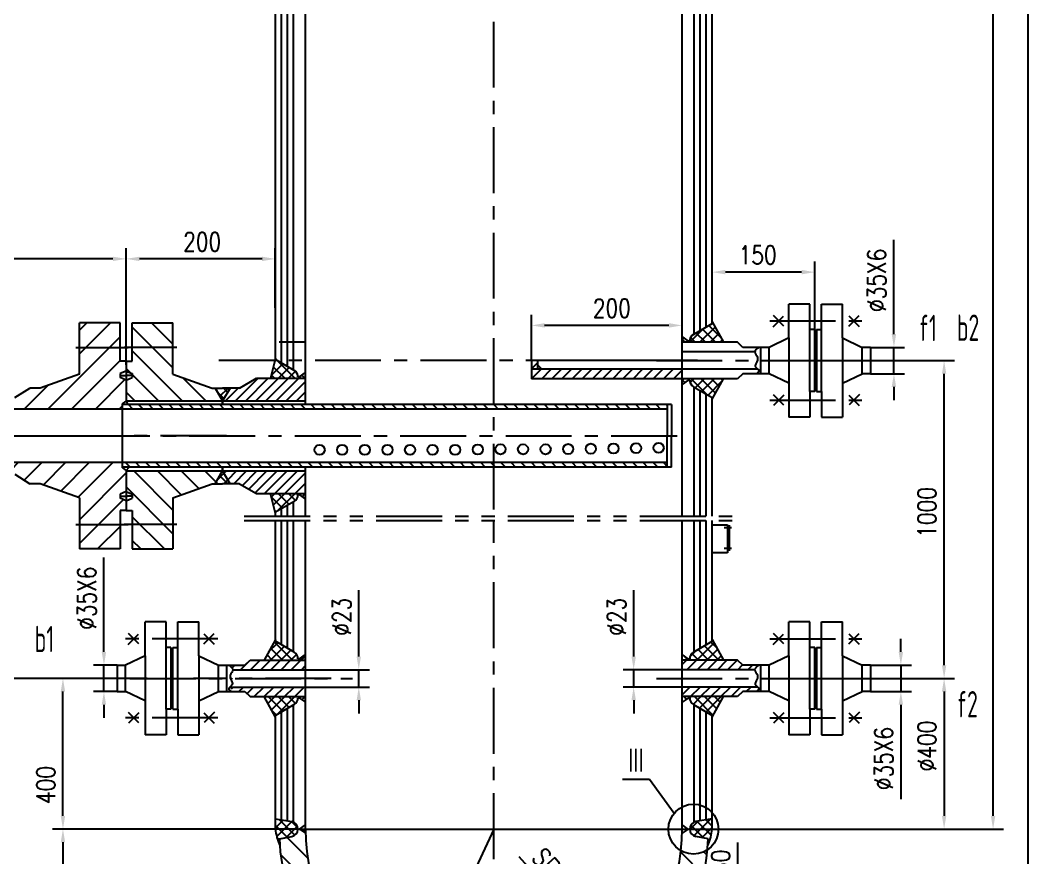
# Model space of a CAD drawing. Header units: millimetres. Extents: x -175 to 3983, y -70 to 5817.
# Drawn here: x 529 to 1881, y 2296 to 3407 of the extents above; entities that cross this region are included whole.
import ezdxf

# ---------------------------------------------------------------- set-up
doc = ezdxf.new("R2010")
doc.units = ezdxf.units.MM
doc.header["$LTSCALE"] = 70
for name, pattern in [('CENTER', [2, 1.25, -0.25, 0.25, -0.25]), ('DASHED', [0.75, 0.5, -0.25]), ('PHANTOM', [2.5, 1.25, -0.25, 0.25, -0.25, 0.25, -0.25])]:
    doc.linetypes.add(name, pattern=pattern)
for name, color, linetype in [('08', 1, 'Continuous'), ('1', 7, 'Continuous'), ('1轮廓实线层', 7, 'Continuous'), ('2细线层', 4, 'Continuous'), ('3中心线层', 1, 'CENTER'), ('4虚线层', 6, 'DASHED'), ('5剖面线层', 2, 'Continuous'), ('6文字层', 3, 'Continuous'), ('7标注层', 4, 'Continuous'), ('9双点划线层', 6, 'PHANTOM')]:
    doc.layers.add(name, color=color, linetype=linetype)
doc.styles.add('PC_TEXTSTYLE', font='isocp.shx', dxfattribs={"width": 0.8, "bigfont": 'hzfs.shx'})
doc.styles.add('TH_GBDIM', font='romans.shx', dxfattribs={"width": 0.8, "bigfont": 'gbcbig.shx'})
doc.dimstyles.new('TH_GBDIM', dxfattribs={"dimscale": 7, "dimtxt": 3.5, "dimasz": 2.5, "dimexe": 2, "dimexo": 0, "dimgap": 1.5, "dimtad": 1, "dimdec": 1, "dimzin": 0, "dimdsep": 46, "dimtxsty": 'TH_GBDIM', "dimcen": 2.5, "dimclrd": 130, "dimclre": 130, "dimclrt": 3, "dimadec": 0, "dimazin": 0, "dimtfac": 0.714286, "dimtdec": 1, "dimtmove": 0, "dimatfit": 3, "dimfxl": 0, "dimtzin": 0, "dimlwd": -1, "dimlwe": -1, "dimarcsym": 0})

# ---------------------------------------------------------------- blocks, each defined once
blk = doc.blocks.new('*D10')
at = {"layer": '7标注层', "color": 130}
for p, q in [((1556.2, 2955.9), (1769.1, 2955.9)), ((1755.1, 2551.6), (1755.1, 2938.4)), ((1556.2, 2534.1), (1769.1, 2534.1))]:
    blk.add_line(p, q, dxfattribs=at)
for points in [[(1752.2, 2938.4), (1758, 2938.4), (1755.1, 2955.9)], [(1752.2, 2551.6), (1758, 2551.6), (1755.1, 2534.1)]]:
    blk.add_solid(points, dxfattribs=at)
at = {"layer": 'Defpoints', "color": 0}
for p in [(1556.2, 2955.9), (1755.1, 2955.9), (1556.2, 2534.1)]:
    blk.add_point(p, dxfattribs=at)
at = {"layer": '7标注层', "color": 3, "insert": (1732.3, 2754.3), "char_height": 24.5, "attachment_point": 5, "rotation": 90, "style": 'TH_GBDIM'}
blk.add_mtext('1000{}{}', dxfattribs=at)
blk = doc.blocks.new('*D13')
at = {"layer": '7标注层', "color": 130}
for p, q in [((897.3, 2334.1), (571.4, 2334.1)), ((585.4, 2316.6), (585.4, 1551.6)), ((762.6, 1534.1), (571.4, 1534.1))]:
    blk.add_line(p, q, dxfattribs=at)
for points in [[(582.4, 2316.6), (588.3, 2316.6), (585.4, 2334.1)], [(582.4, 1551.6), (588.3, 1551.6), (585.4, 1534.1)]]:
    blk.add_solid(points, dxfattribs=at)
at = {"layer": 'Defpoints', "color": 0}
for p in [(897.3, 2334.1), (585.4, 1534.1), (762.6, 1534.1)]:
    blk.add_point(p, dxfattribs=at)
at = {"layer": '7标注层', "color": 3, "insert": (562.6, 1734.9), "char_height": 24.5, "attachment_point": 5, "rotation": 90, "style": 'TH_GBDIM'}
blk.add_mtext('800{}{}', dxfattribs=at)
blk = doc.blocks.new('*D17')
at = {"layer": '7标注层', "color": 130}
blk.add_arc((1157.3, 2334.1), 123.8, 253.1037, 261.8963, dxfattribs=at)
for points in [[(1120.3, 2212.9), (1122.4, 2218.3), (1105, 2221.9)], [(1140.1, 2214.4), (1139.7, 2208.6), (1157.3, 2210.3)]]:
    blk.add_solid(points, dxfattribs=at)
at = {"layer": 'Defpoints', "color": 0}
for p in [(1157.3, 2743.5), (1157.3, 2334.1), (1121.8, 2215.5), (992.4, 1980.3), (1157.3, 1500.4)]:
    blk.add_point(p, dxfattribs=at)
at = {"layer": '7标注层', "color": 3, "insert": (1138.8, 2235.4), "char_height": 24.5, "attachment_point": 5, "rotation": 349.3809, "style": 'TH_GBDIM'}
blk.add_mtext('25°{}{}', dxfattribs=at)
blk = doc.blocks.new('*D18')
at = {"layer": '7标注层', "color": 130}
blk.add_line((1190.6, 2297.5), (1313.6, 2162), dxfattribs=at)
blk.add_solid([(1315.8, 2163.9), (1311.5, 2160), (1325.4, 2149)], dxfattribs=at)
at = {"layer": 'Defpoints', "color": 0}
for p in [(1157.3, 2334.1), (1325.4, 2149)]:
    blk.add_point(p, dxfattribs=at)
at = {"layer": '7标注层', "color": 3, "insert": (1259.8, 2267.3), "char_height": 24.5, "attachment_point": 5, "rotation": 312.2423, "style": 'TH_GBDIM'}
blk.add_mtext('SR250{}{\\H0.7143x;\\S+1^  0;}', dxfattribs=at)
blk = doc.blocks.new('*D21')
at = {"layer": '7标注层', "color": 130}
for p, q in [((1532.3, 5107.7), (1834.1, 5107.7)), ((1820.1, 2351.6), (1820.1, 5090.2)), ((1374.6, 2334.1), (1834.1, 2334.1))]:
    blk.add_line(p, q, dxfattribs=at)
for points in [[(1817.2, 5090.2), (1823.1, 5090.2), (1820.1, 5107.7)], [(1817.2, 2351.6), (1823.1, 2351.6), (1820.1, 2334.1)]]:
    blk.add_solid(points, dxfattribs=at)
at = {"layer": 'Defpoints', "color": 0}
for p in [(1532.3, 5107.7), (1820.1, 5107.7), (1374.6, 2334.1)]:
    blk.add_point(p, dxfattribs=at)
at = {"layer": '7标注层', "color": 3, "insert": (1797.4, 3612.4), "char_height": 24.5, "attachment_point": 5, "rotation": 90, "style": 'TH_GBDIM'}
blk.add_mtext('8500{}{}', dxfattribs=at)
blk = doc.blocks.new('*D22')
at = {"layer": '7标注层', "color": 130}
for p, q in [((1532.3, 5229.2), (1880.6, 5229.2)), ((1866.6, 1535.6), (1866.6, 5211.7)), ((1512.3, 1518.1), (1880.6, 1518.1))]:
    blk.add_line(p, q, dxfattribs=at)
for points in [[(1863.7, 5211.7), (1869.5, 5211.7), (1866.6, 5229.2)], [(1863.7, 1535.6), (1869.5, 1535.6), (1866.6, 1518.1)]]:
    blk.add_solid(points, dxfattribs=at)
at = {"layer": 'Defpoints', "color": 0}
for p in [(1532.3, 5229.2), (1866.6, 5229.2), (1512.3, 1518.1)]:
    blk.add_point(p, dxfattribs=at)
at = {"layer": '7标注层', "color": 3, "insert": (1843.8, 3487.3), "char_height": 24.5, "attachment_point": 5, "rotation": 90, "style": 'TH_GBDIM'}
blk.add_mtext('~9438', dxfattribs=at)
blk = doc.blocks.new('*D25')
at = {"layer": '7标注层', "color": 130}
for p, q in [((697.2, 2534.1), (571.4, 2534.1)), ((585.4, 2351.6), (585.4, 2516.6)), ((849.5, 2334.1), (571.4, 2334.1))]:
    blk.add_line(p, q, dxfattribs=at)
for points in [[(582.4, 2516.6), (588.3, 2516.6), (585.4, 2534.1)], [(582.4, 2351.6), (588.3, 2351.6), (585.4, 2334.1)]]:
    blk.add_solid(points, dxfattribs=at)
at = {"layer": 'Defpoints', "color": 0}
for p in [(585.4, 2534.1), (697.2, 2534.1), (849.5, 2334.1)]:
    blk.add_point(p, dxfattribs=at)
at = {"layer": '7标注层', "color": 3, "insert": (562.6, 2392.6), "char_height": 24.5, "attachment_point": 5, "rotation": 90, "style": 'TH_GBDIM'}
blk.add_mtext('400{}{}', dxfattribs=at)
blk = doc.blocks.new('*D27')
at = {"layer": '7标注层', "color": 130}
for p, q in [((1343, 2563.1), (1343, 2651.1)), ((1407.3, 2545.6), (1329, 2545.6)), ((1343, 2522.6), (1343, 2545.6)), ((1407.3, 2522.6), (1329, 2522.6)), ((1343, 2505.1), (1343, 2487.6))]:
    blk.add_line(p, q, dxfattribs=at)
for points in [[(1340.1, 2563.1), (1346, 2563.1), (1343, 2545.6)], [(1340.1, 2505.1), (1346, 2505.1), (1343, 2522.6)]]:
    blk.add_solid(points, dxfattribs=at)
at = {"layer": 'Defpoints', "color": 0}
for p in [(1407.3, 2545.6), (1343, 2522.6), (1407.3, 2522.6)]:
    blk.add_point(p, dxfattribs=at)
at = {"layer": '7标注层', "color": 3, "insert": (1320.3, 2615.8), "char_height": 24.5, "attachment_point": 5, "rotation": 90, "style": 'TH_GBDIM'}
blk.add_mtext('%%c23{}{}', dxfattribs=at)
blk = doc.blocks.new('*D46')
at = {"layer": '7标注层', "color": 130}
for p, q in [((1481.3, 2246), (1481.3, 2316.3)), ((1422.8, 2228.5), (1495.3, 2228.5)), ((1481.3, 2203.8), (1481.3, 2228.5)), ((1422.8, 2203.8), (1495.3, 2203.8)), ((1481.3, 2186.3), (1481.3, 2168.8))]:
    blk.add_line(p, q, dxfattribs=at)
for points in [[(1478.3, 2246), (1484.2, 2246), (1481.3, 2228.5)], [(1478.3, 2186.3), (1484.2, 2186.3), (1481.3, 2203.8)]]:
    blk.add_solid(points, dxfattribs=at)
at = {"layer": 'Defpoints', "color": 0}
for p in [(1422.8, 2228.5), (1481.3, 2228.5), (1422.8, 2203.8)]:
    blk.add_point(p, dxfattribs=at)
at = {"layer": '7标注层', "color": 3, "insert": (1458.5, 2289.9), "char_height": 24.5, "attachment_point": 5, "rotation": 90, "style": 'TH_GBDIM'}
blk.add_mtext('30{}{}', dxfattribs=at)
blk = doc.blocks.new('*D48')
at = {"layer": '7标注层', "color": 130}
for p, q in [((978.1, 2563.1), (978.1, 2651.1)), ((907.3, 2545.6), (992.1, 2545.6)), ((978.1, 2522.6), (978.1, 2545.6)), ((907.3, 2522.6), (992.1, 2522.6)), ((978.1, 2505.1), (978.1, 2487.6))]:
    blk.add_line(p, q, dxfattribs=at)
for points in [[(975.2, 2563.1), (981, 2563.1), (978.1, 2545.6)], [(975.2, 2505.1), (981, 2505.1), (978.1, 2522.6)]]:
    blk.add_solid(points, dxfattribs=at)
at = {"layer": 'Defpoints', "color": 0}
for p in [(907.3, 2545.6), (907.3, 2522.6), (978.1, 2522.6)]:
    blk.add_point(p, dxfattribs=at)
at = {"layer": '7标注层', "color": 3, "insert": (955.4, 2615.8), "char_height": 24.5, "attachment_point": 5, "rotation": 90, "style": 'TH_GBDIM'}
blk.add_mtext('%%c23{}{}', dxfattribs=at)
blk = doc.blocks.new('*D50')
at = {"layer": '7标注层', "color": 130}
for p, q in [((1207.3, 2955.9), (1207.3, 3016.5)), ((1407.3, 2988.7), (1407.3, 3016.5)), ((1389.8, 3002.5), (1224.8, 3002.5))]:
    blk.add_line(p, q, dxfattribs=at)
for points in [[(1224.8, 3005.5), (1224.8, 2999.6), (1207.3, 3002.5)], [(1389.8, 3005.5), (1389.8, 2999.6), (1407.3, 3002.5)]]:
    blk.add_solid(points, dxfattribs=at)
at = {"layer": 'Defpoints', "color": 0}
for p in [(1207.3, 3002.5), (1407.3, 2988.7), (1207.3, 2955.9)]:
    blk.add_point(p, dxfattribs=at)
at = {"layer": '7标注层', "color": 3, "insert": (1314, 3025.3), "char_height": 24.5, "attachment_point": 5, "style": 'TH_GBDIM'}
blk.add_mtext('200{}{}', dxfattribs=at)
blk = doc.blocks.new('*D52')
at = {"layer": '7标注层', "color": 130}
for p, q in [((1447.3, 3036.1), (1447.3, 3087.2)), ((1583.4, 2996.9), (1583.4, 3087.2)), ((1565.9, 3073.2), (1464.8, 3073.2))]:
    blk.add_line(p, q, dxfattribs=at)
for points in [[(1464.8, 3076.2), (1464.8, 3070.3), (1447.3, 3073.2)], [(1565.9, 3076.2), (1565.9, 3070.3), (1583.4, 3073.2)]]:
    blk.add_solid(points, dxfattribs=at)
at = {"layer": 'Defpoints', "color": 0}
for p in [(1447.3, 3073.2), (1447.3, 3036.1), (1583.4, 2996.9)]:
    blk.add_point(p, dxfattribs=at)
at = {"layer": '7标注层', "color": 3, "insert": (1507.6, 3096), "char_height": 24.5, "attachment_point": 5, "style": 'TH_GBDIM'}
blk.add_mtext('150', dxfattribs=at)
blk = doc.blocks.new('*D64')
at = {"layer": '7标注层', "color": 130}
for p, q in [((774.6, 3738.9), (107.4, 3738.9)), ((121.4, 2873.4), (121.4, 3721.4)), ((177.9, 2855.9), (107.4, 2855.9))]:
    blk.add_line(p, q, dxfattribs=at)
for points in [[(118.5, 3721.4), (124.3, 3721.4), (121.4, 3738.9)], [(118.5, 2873.4), (124.3, 2873.4), (121.4, 2855.9)]]:
    blk.add_solid(points, dxfattribs=at)
at = {"layer": 'Defpoints', "color": 0}
for p in [(121.4, 3738.9), (774.6, 3738.9), (177.9, 2855.9)]:
    blk.add_point(p, dxfattribs=at)
at = {"layer": '7标注层', "color": 3, "insert": (98.6, 3297.4), "char_height": 24.5, "attachment_point": 5, "rotation": 90, "style": 'TH_GBDIM'}
blk.add_mtext('855{}{}', dxfattribs=at)
blk = doc.blocks.new('*D65')
at = {"layer": '7标注层', "color": 130}
for p, q in [((509.6, 2855.9), (474.1, 2855.9)), ((488.1, 2551.6), (488.1, 2838.4)), ((635.8, 2534.1), (474.1, 2534.1))]:
    blk.add_line(p, q, dxfattribs=at)
for points in [[(485.2, 2838.4), (491, 2838.4), (488.1, 2855.9)], [(485.2, 2551.6), (491, 2551.6), (488.1, 2534.1)]]:
    blk.add_solid(points, dxfattribs=at)
at = {"layer": 'Defpoints', "color": 0}
for p in [(488.1, 2855.9), (509.6, 2855.9), (635.8, 2534.1)]:
    blk.add_point(p, dxfattribs=at)
at = {"layer": '7标注层', "color": 3, "insert": (465.3, 2677.7), "char_height": 24.5, "attachment_point": 5, "rotation": 90, "style": 'TH_GBDIM'}
blk.add_mtext('900{}{}', dxfattribs=at)
blk = doc.blocks.new('*D67')
at = {"layer": '7标注层', "color": 130}
for p, q in [((639.8, 2569.1), (639.8, 2694.4)), ((657.3, 2551.6), (625.8, 2551.6)), ((639.8, 2516.6), (639.8, 2551.6)), ((657.3, 2516.6), (625.8, 2516.6)), ((639.8, 2499.1), (639.8, 2481.6))]:
    blk.add_line(p, q, dxfattribs=at)
for points in [[(636.8, 2569.1), (642.7, 2569.1), (639.8, 2551.6)], [(636.8, 2499.1), (642.7, 2499.1), (639.8, 2516.6)]]:
    blk.add_solid(points, dxfattribs=at)
at = {"layer": 'Defpoints', "color": 0}
for p in [(639.8, 2551.6), (657.3, 2551.6), (657.3, 2516.6)]:
    blk.add_point(p, dxfattribs=at)
at = {"layer": '7标注层', "color": 3, "insert": (617, 2640.5), "char_height": 24.5, "attachment_point": 5, "rotation": 90, "style": 'TH_GBDIM'}
blk.add_mtext('%%c35X6{}{}', dxfattribs=at)
blk = doc.blocks.new('*D68')
at = {"layer": '7标注层', "color": 130}
for p, q in [((1697.7, 2569.1), (1697.7, 2586.6)), ((1657.4, 2551.6), (1711.7, 2551.6)), ((1697.7, 2551.6), (1697.7, 2516.6)), ((1657.4, 2516.6), (1711.7, 2516.6)), ((1697.7, 2499.1), (1697.7, 2373.8))]:
    blk.add_line(p, q, dxfattribs=at)
for points in [[(1694.8, 2569.1), (1700.6, 2569.1), (1697.7, 2551.6)], [(1694.8, 2499.1), (1700.6, 2499.1), (1697.7, 2516.6)]]:
    blk.add_solid(points, dxfattribs=at)
at = {"layer": 'Defpoints', "color": 0}
for p in [(1657.4, 2551.6), (1657.4, 2516.6), (1697.7, 2516.6)]:
    blk.add_point(p, dxfattribs=at)
at = {"layer": '7标注层', "color": 3, "insert": (1675, 2427.7), "char_height": 24.5, "attachment_point": 5, "rotation": 90, "style": 'TH_GBDIM'}
blk.add_mtext('%%c35X6{}{}', dxfattribs=at)
blk = doc.blocks.new('*D69')
at = {"layer": '7标注层', "color": 130}
for p, q in [((1688.5, 2990.9), (1688.5, 3116.2)), ((1657.4, 2973.4), (1702.5, 2973.4)), ((1688.5, 2938.4), (1688.5, 2973.4)), ((1657.4, 2938.4), (1702.5, 2938.4)), ((1688.5, 2920.9), (1688.5, 2903.4))]:
    blk.add_line(p, q, dxfattribs=at)
for points in [[(1685.5, 2990.9), (1691.4, 2990.9), (1688.5, 2973.4)], [(1685.5, 2920.9), (1691.4, 2920.9), (1688.5, 2938.4)]]:
    blk.add_solid(points, dxfattribs=at)
at = {"layer": 'Defpoints', "color": 0}
for p in [(1657.4, 2973.4), (1688.5, 2973.4), (1657.4, 2938.4)]:
    blk.add_point(p, dxfattribs=at)
at = {"layer": '7标注层', "color": 3, "insert": (1665.7, 3062.3), "char_height": 24.5, "attachment_point": 5, "rotation": 90, "style": 'TH_GBDIM'}
blk.add_mtext('%%c35X6{}{}', dxfattribs=at)
blk = doc.blocks.new('*D70')
at = {"layer": '7标注层', "color": 130}
for p, q in [((1700.1, 2534.1), (1769.1, 2534.1)), ((1755.1, 2516.6), (1755.1, 2351.6)), ((1700.1, 2334.1), (1769.1, 2334.1))]:
    blk.add_line(p, q, dxfattribs=at)
for points in [[(1752.2, 2516.6), (1758, 2516.6), (1755.1, 2534.1)], [(1752.2, 2351.6), (1758, 2351.6), (1755.1, 2334.1)]]:
    blk.add_solid(points, dxfattribs=at)
at = {"layer": 'Defpoints', "color": 0}
for p in [(1700.1, 2534.1), (1700.1, 2334.1), (1755.1, 2334.1)]:
    blk.add_point(p, dxfattribs=at)
at = {"layer": '7标注层', "color": 3, "insert": (1732.3, 2444.3), "char_height": 24.5, "attachment_point": 5, "rotation": 90, "style": 'TH_GBDIM'}
blk.add_mtext('%%c400{}{}', dxfattribs=at)
blk = doc.blocks.new('*D87')
at = {"layer": '7标注层', "color": 130}
for p, q in [((669.3, 2950.2), (669.3, 3104.8)), ((867.3, 3026), (867.3, 3104.8)), ((849.8, 3090.8), (686.8, 3090.8))]:
    blk.add_line(p, q, dxfattribs=at)
for points in [[(686.8, 3093.7), (686.8, 3087.9), (669.3, 3090.8)], [(849.8, 3093.7), (849.8, 3087.9), (867.3, 3090.8)]]:
    blk.add_solid(points, dxfattribs=at)
at = {"layer": 'Defpoints', "color": 0}
for p in [(669.3, 3090.8), (867.3, 3026), (669.3, 2950.2)]:
    blk.add_point(p, dxfattribs=at)
at = {"layer": '7标注层', "color": 3, "insert": (770.2, 3113.5), "char_height": 24.5, "attachment_point": 5, "style": 'TH_GBDIM'}
blk.add_mtext('200{}{}', dxfattribs=at)
blk = doc.blocks.new('*D88')
at = {"layer": '7标注层', "color": 130}
for p, q in [((317.3, 2938.9), (317.3, 3104.8)), ((669.3, 3070.4), (669.3, 3104.8)), ((651.8, 3090.8), (334.8, 3090.8))]:
    blk.add_line(p, q, dxfattribs=at)
for points in [[(334.8, 3093.7), (334.8, 3087.9), (317.3, 3090.8)], [(651.8, 3093.7), (651.8, 3087.9), (669.3, 3090.8)]]:
    blk.add_solid(points, dxfattribs=at)
at = {"layer": 'Defpoints', "color": 0}
for p in [(317.3, 3090.8), (669.3, 3070.4), (317.3, 2938.9)]:
    blk.add_point(p, dxfattribs=at)
at = {"layer": '7标注层', "color": 3, "insert": (491.9, 3113.5), "char_height": 24.5, "attachment_point": 5, "style": 'TH_GBDIM'}
blk.add_mtext('350{}{}', dxfattribs=at)

msp = doc.modelspace()

# ---------------------------------------------------------------- hatches: boundary and pattern name
at = {"layer": '5剖面线层'}
h = msp.add_hatch(dxfattribs=at)
h.set_pattern_fill('ANSI31', color=256, scale=7, style=0)
h.paths.add_polyline_path([(661.34, 2973.38), (661.34, 3005.88), (607.34, 3005.88), (607.34, 2973.38)])
h.paths.add_polyline_path([(607.34, 2937.88), (555.34, 2919.38), (541.34, 2919.38), (521.34, 2906.88), (513.25, 2892.88), (514.75, 2891.38), (664.34, 2891.38), (664.34, 2898.38), (669.34, 2901.88), (669.34, 2929.88), (661.34, 2933.28), (661.34, 2938.48), (669.34, 2941.88), (669.34, 2954.88), (661.34, 2954.88), (661.34, 2973.38), (607.34, 2973.38)])
h.paths.add_polyline_path([(514.75, 2820.38), (513.25, 2818.88), (521.34, 2804.88), (541.34, 2792.38), (555.34, 2792.38), (607.34, 2773.88), (607.34, 2738.38), (661.34, 2738.38), (661.34, 2756.88), (669.34, 2756.88), (669.34, 2769.88), (661.34, 2773.28), (661.34, 2778.48), (669.34, 2781.88), (669.34, 2809.88), (664.34, 2813.38), (664.34, 2820.38)])
h = msp.add_hatch(dxfattribs=at)
h.set_pattern_fill('ANSI31', color=256, scale=7, angle=90, style=0)
h.paths.add_polyline_path([(797.34, 2902.38), (787.52, 2919.38), (783.34, 2919.38), (731.34, 2937.88), (731.34, 2973.38), (677.34, 2973.38), (677.34, 2954.88), (669.34, 2954.88), (669.34, 2941.88), (677.34, 2938.48), (677.34, 2933.28), (669.34, 2929.88), (669.34, 2902.38)])
h.paths.add_polyline_path([(669.34, 2809.38), (669.34, 2781.88), (677.34, 2778.48), (677.34, 2773.28), (669.34, 2769.88), (669.34, 2756.88), (677.34, 2756.88), (677.34, 2738.38), (731.34, 2738.38), (731.34, 2773.88), (783.34, 2792.38), (787.52, 2792.38), (797.34, 2809.38)])
h.paths.add_polyline_path([(677.34, 2738.38), (677.34, 2705.88), (731.34, 2705.88), (731.34, 2738.38)])
h.paths.add_polyline_path([(731.34, 2973.38), (731.34, 3005.88), (677.34, 3005.88), (677.34, 2973.38)])
h = msp.add_hatch(dxfattribs=at)
h.set_pattern_fill('ANSI37', color=256, scale=3, style=0)
h.paths.add_polyline_path([(1422.34, 2990.61, 0.2679492), (1417.34, 2981.95), (1415.34, 2981.95), (1407.34, 2987.55), (1407.34, 2980.14), (1462.19, 2980.14), (1447.34, 3007.33), (1447.34, 3005.04)])
h.paths.add_polyline_path([(1407.34, 2931.62), (1407.34, 2924.21), (1415.34, 2929.81), (1417.34, 2929.81, 0.2679492), (1422.34, 2921.15), (1447.34, 2906.72), (1447.34, 2904.43), (1462.06, 2931.62)])
h = msp.add_hatch(dxfattribs=at)
h.set_pattern_fill('ANSI37', color=256, scale=3, style=0)
h.paths.add_polyline_path([(860.8, 2932.38), (907.34, 2932.38), (907.34, 2939.79), (899.34, 2934.19), (897.34, 2934.19, 0.2679492), (892.34, 2942.85), (869.76, 2955.88), (866.58, 2955.88)])
h.paths.add_polyline_path([(867.34, 2752.8), (867.34, 2754.48), (892.34, 2768.91, 0.2679492), (897.34, 2777.57), (899.34, 2777.57), (907.34, 2771.97), (907.34, 2779.38), (860.8, 2779.38)])
h = msp.add_hatch(dxfattribs=at)
h.set_pattern_fill('ANSI31', color=256, scale=3, style=0)
h.paths.add_polyline_path([(1207.34, 2944.38), (1207.34, 2931.62), (1407.34, 2931.62), (1407.34, 2944.38)])
h.paths.add_polyline_path([(1215.35, 2955.88), (1207.34, 2955.88), (1207.34, 2944.38), (1215.35, 2944.38)])
h = msp.add_hatch(dxfattribs=at)
h.set_pattern_fill('ANSI31', color=256, scale=3, style=0)
h.paths.add_polyline_path([(842.35, 2932.38), (819.84, 2919.38), (807.15, 2919.38), (797.34, 2902.38), (907.34, 2902.38), (907.34, 2932.38)])
h.paths.add_polyline_path([(797.34, 2809.38), (807.15, 2792.38), (819.84, 2792.38), (842.35, 2779.38), (907.34, 2779.38), (907.34, 2809.38)])
h = msp.add_hatch(dxfattribs=at)
h.set_pattern_fill('ANSI37', color=256, scale=3, style=0)
h.paths.add_polyline_path([(797.34, 2902.38), (807.15, 2919.38), (797.34, 2919.38), (787.52, 2919.38)])
h.paths.add_polyline_path([(797.34, 2792.38), (807.15, 2792.38), (797.34, 2809.38), (787.52, 2792.38)])
h = msp.add_hatch(dxfattribs=at)
h.set_pattern_fill('ANSI31', color=256, scale=3, angle=90, style=0)
h.paths.add_polyline_path([(1387.34, 2891.38), (1387.34, 2897.38), (1157.34, 2897.38), (1157.34, 2891.38)])
h.paths.add_polyline_path([(664.34, 2897.38), (664.34, 2891.38), (1157.34, 2891.38), (1157.34, 2897.38)])
h.paths.add_polyline_path([(664.34, 2820.38), (664.34, 2814.38), (1157.34, 2814.38), (1157.34, 2820.38)])
h.paths.add_polyline_path([(1387.34, 2814.38), (1387.34, 2820.38), (1157.34, 2820.38), (1157.34, 2814.38)])
h = msp.add_hatch(dxfattribs=at)
h.set_pattern_fill('ANSI31', color=256, scale=7, style=0)
h.paths.add_polyline_path([(607.34, 2738.38), (607.34, 2705.88), (661.34, 2705.88), (661.34, 2738.38)])
h = msp.add_hatch(dxfattribs=at)
h.set_pattern_fill('ANSI37', color=256, scale=3, style=0)
h.paths.add_polyline_path([(1422.34, 2568.82, 0.2679492), (1417.34, 2560.16), (1415.34, 2560.16), (1407.34, 2565.76), (1407.34, 2558.35), (1462.19, 2558.35), (1447.34, 2585.54), (1447.34, 2583.25)])
h.paths.add_polyline_path([(1447.34, 2484.93), (1447.34, 2482.64), (1462.06, 2509.83), (1407.34, 2509.83), (1407.34, 2502.42), (1415.34, 2508.02), (1417.34, 2508.02, 0.2679492), (1422.34, 2499.36)])
h.paths.add_polyline_path([(907.34, 2558.35), (907.34, 2565.76), (899.34, 2560.16), (897.34, 2560.16, 0.2679492), (892.34, 2568.82), (867.34, 2583.25), (867.34, 2585.54), (852.48, 2558.35)])
h.paths.add_polyline_path([(852.61, 2509.83), (867.34, 2482.64), (867.34, 2484.93), (892.34, 2499.36, 0.2679492), (897.34, 2508.02), (899.34, 2508.02), (907.34, 2502.42), (907.34, 2509.83)])
h = msp.add_hatch(dxfattribs=at)
h.set_pattern_fill('ANSI31', color=256, scale=3, style=0)
h.set_pattern_definition([(45, (0, 148.543), (-6.735192, 6.735192), [])])
edge = h.paths.add_edge_path()
edge.add_line((1407.34, 2558.35), (1407.34, 2545.59))
edge.add_line((1407.34, 2545.59), (1503.91, 2545.59))
edge.add_spline(control_points=[(1503.91, 2545.59), (1503.93, 2547.77), (1506.47, 2549.68), (1509.01, 2551.59)], knot_values=[0, 0, 0, 0, 7.8788246, 7.8788246, 7.8788246, 7.8788246], degree=3, periodic=0)
edge.add_line((1509.01, 2551.59), (1487.7, 2551.59))
edge.add_line((1487.7, 2551.59), (1480.94, 2558.35))
edge.add_line((1480.94, 2558.35), (1407.34, 2558.35))
edge = h.paths.add_edge_path()
edge.add_line((1407.34, 2522.59), (1407.34, 2509.83))
edge.add_line((1407.34, 2509.83), (1480.94, 2509.83))
edge.add_line((1480.94, 2509.83), (1487.7, 2516.59))
edge.add_line((1487.7, 2516.59), (1505.84, 2516.59))
edge.add_spline(control_points=[(1505.84, 2516.59), (1507.53, 2517.83), (1510.27, 2519.84), (1508.48, 2521.81), (1507.63, 2522.59)], knot_values=[32.7858481, 32.7858481, 32.7858481, 32.7858481, 37.7763039, 40.8847013, 40.8847013, 40.8847013, 40.8847013], degree=3, periodic=0)
edge.add_line((1507.63, 2522.59), (1407.34, 2522.59))
edge = h.paths.add_edge_path()
edge.add_line((907.34, 2545.59), (907.34, 2558.35))
edge.add_line((907.34, 2558.35), (833.73, 2558.35))
edge.add_line((833.73, 2558.35), (826.97, 2551.59))
edge.add_line((826.97, 2551.59), (805.66, 2551.59))
edge.add_spline(control_points=[(805.66, 2551.59), (808.2, 2549.68), (810.74, 2547.77), (810.77, 2545.59)], knot_values=[0, 0, 0, 0, 7.8788246, 7.8788246, 7.8788246, 7.8788246], degree=3, periodic=0)
edge.add_spline(control_points=[(808.83, 2516.59), (807.14, 2517.83), (802.87, 2520.97), (812.04, 2525.09), (808.32, 2531.74), (805.65, 2538.41), (810.79, 2543.35), (810.77, 2545.59)], knot_values=[7.8788246, 7.8788246, 7.8788246, 7.8788246, 12.8692804, 20.5110978, 25.0796564, 32.8103256, 40.8847013, 40.8847013, 40.8847013, 40.8847013], degree=3, periodic=0)
edge.add_line((810.77, 2545.59), (907.34, 2545.59))
edge = h.paths.add_edge_path()
edge.add_spline(control_points=[(807.04, 2522.59), (806.19, 2521.81), (804.4, 2519.84), (807.14, 2517.83), (808.83, 2516.59)], knot_values=[32.7858481, 32.7858481, 32.7858481, 32.7858481, 35.8942455, 40.8847013, 40.8847013, 40.8847013, 40.8847013], degree=3, periodic=0)
edge.add_line((808.83, 2516.59), (826.97, 2516.59))
edge.add_line((826.97, 2516.59), (833.73, 2509.83))
edge.add_line((833.73, 2509.83), (907.34, 2509.83))
edge.add_line((907.34, 2509.83), (907.34, 2522.59))
edge.add_line((907.34, 2522.59), (807.04, 2522.59))
h = msp.add_hatch(dxfattribs=at)
h.set_pattern_fill('ANSI37', color=256, scale=3, style=0)
h.paths.add_polyline_path([(1425.6, 2343.94, 0.3639702), (1417.34, 2334.09, 0.3639702), (1425.6, 2324.24), (1442.05, 2321.34, -0.0072612), (1441.56, 2313.08, 0.0784548), (1447.34, 2334.09), (1447.34, 2347.77)])
h.paths.add_polyline_path([(867.34, 2347.77), (867.34, 2334.09, 0.0784548), (873.11, 2313.08, -0.0072612), (872.62, 2321.34), (889.07, 2324.24, 0.3639702), (897.34, 2334.09, 0.3639702), (889.07, 2343.94)])
h = msp.add_hatch(dxfattribs=at)
h.set_pattern_fill('ANSI31', color=256, scale=7, angle=90, style=0)
h.paths.add_polyline_path([(1200.23, 2087.8), (1193.39, 2062.61, -0.3883283), (1186.85, 2056.95), (1186.85, 2054.69), (1190.22, 2050.99, 0.3534789), (1441.02, 2306.75, -0.2891172), (1405.69, 2305.43, -0.3323502)])
h.paths.add_polyline_path([(1124.45, 2050.99), (1127.82, 2054.69), (1127.82, 2056.95, -0.3883283), (1121.28, 2062.61), (1114.44, 2087.8, -0.0194308), (1095.45, 2091.87), (1073.13, 2073.2, -0.2755812), (1068.07, 2072.38), (1067.14, 2070.03), (1072.07, 2062.14, 0.0470799)])
h.paths.add_polyline_path([(907.34, 2334.09), (903.34, 2334.09), (872.88, 2316.51, 0.2394793), (1003.82, 2093.97), (1013.03, 2095.27), (1014.23, 2097.49, -0.2755812), (1011.61, 2101.89), (1011.57, 2130.98, -0.2416169)])
h.paths.add_polyline_path([(1269.15, 2088.88), (1331.8, 2088.88), (1331.8, 2052.13), (1269.15, 2052.13)], flags=24)

# ---------------------------------------------------------------- linework, layer by layer
for p, q in [((867.34, 2957.28), (867.34, 3947.46)), ((875.34, 2952.66), (875.34, 3947.46)), ((883.34, 2948.04), (883.34, 3947.46)), ((891.34, 2943.43), (891.34, 3947.46)), ((907.34, 2897.38), (907.34, 3947.46)), ((1407.34, 2749.51), (1407.34, 3947.46)), ((1423.34, 2991.18), (1423.34, 3947.46)), ((1431.34, 2995.91), (1431.34, 3947.46)), ((1439.34, 3000.42), (1439.34, 3947.46)), ((1447.34, 3004.93), (1447.34, 3947.46)), ((1422.34, 2990.61), (1447.34, 3005.04)), ((1447.34, 3007.33), (1462.19, 2980.14)), ((1415.34, 2981.95), (1407.27, 2987.59)), ((1480.94, 2980.14), (1407.34, 2980.14)), ((1480.94, 2980.14), (1407.34, 2980.14)), ((1415.34, 2981.95), (1417.34, 2981.95)), ((1487.7, 2973.38), (1480.94, 2980.14)), ((1503.91, 2967.38), (1407.34, 2967.38)), ((1522.98, 2973.38), (1487.7, 2973.38)), ((1522.98, 2938.38), (1522.98, 2973.38)), ((1646.27, 2938.38), (1646.27, 2973.38)), ((1657.37, 2973.38), (1646.27, 2973.38)), ((867.34, 2958.96), (860.8, 2932.38)), ((892.34, 2942.85), (867.34, 2957.28)), ((1207.34, 2955.88), (1207.34, 2931.62)), ((1407.34, 2955.88), (1207.34, 2955.88)), ((1215.35, 2955.88), (1215.35, 2944.38)), ((1221.07, 2944.38), (1215.35, 2950.13)), ((899.34, 2934.19), (897.34, 2934.19)), ((899.34, 2934.19), (907.4, 2939.83)), ((1407.34, 2944.38), (1207.34, 2944.38)), ((1507.63, 2944.38), (1407.34, 2944.38)), ((1487.7, 2938.38), (1480.94, 2931.62)), ((1522.98, 2938.38), (1487.7, 2938.38)), ((1657.37, 2938.38), (1646.27, 2938.38)), ((819.84, 2919.38), (842.35, 2932.38)), ((842.35, 2932.38), (907.34, 2932.38)), ((1407.34, 2931.62), (1207.34, 2931.62)), ((1415.34, 2929.81), (1407.27, 2924.17)), ((1480.94, 2931.62), (1407.34, 2931.62)), ((1480.94, 2931.62), (1407.34, 2931.62)), ((1480.94, 2931.62), (1407.34, 2931.62)), ((1415.34, 2929.81), (1417.34, 2929.81)), ((1422.34, 2921.15), (1447.34, 2906.72)), ((1423.34, 2749.51), (1423.34, 2920.58)), ((1447.34, 2904.43), (1462.06, 2931.62)), ((521.34, 2906.88), (541.34, 2919.38)), ((787.52, 2919.38), (797.34, 2902.38)), ((819.84, 2919.38), (797.34, 2919.38)), ((807.15, 2919.38), (797.34, 2902.38)), ((1431.34, 2749.51), (1431.34, 2915.96)), ((1439.34, 2749.51), (1439.34, 2911.34)), ((1447.34, 2749.51), (1447.34, 2906.83)), ((664.34, 2898.38), (669.34, 2901.88)), ((664.34, 2813.38), (664.34, 2898.38)), ((1393.34, 2897.38), (664.34, 2897.38)), ((669.34, 2902.38), (907.34, 2902.38)), ((669.34, 2901.88), (671.69, 2897.38)), ((797.34, 2897.38), (797.34, 2902.38)), ((1387.34, 2897.38), (1387.34, 2855.88)), ((1393.34, 2897.38), (1393.34, 2855.88)), ((1387.34, 2891.38), (437.34, 2891.38)), ((1387.34, 2814.38), (1387.34, 2855.88)), ((1393.34, 2814.38), (1393.34, 2855.88)), ((1387.34, 2820.38), (442.49, 2820.38)), ((1393.34, 2814.38), (664.34, 2814.38)), ((664.34, 2813.38), (669.34, 2809.88)), ((669.34, 2809.88), (673.05, 2814.38)), ((797.34, 2809.38), (797.34, 2814.38)), ((907.34, 2749.51), (907.34, 2814.38)), ((521.34, 2804.88), (541.34, 2792.38)), ((669.34, 2809.38), (907.34, 2809.38)), ((787.52, 2792.38), (797.34, 2809.38)), ((807.15, 2792.38), (797.34, 2809.38)), ((819.84, 2792.38), (797.34, 2792.38)), ((819.84, 2792.38), (842.35, 2779.38)), ((842.35, 2779.38), (907.34, 2779.38)), ((867.34, 2752.8), (860.8, 2779.38)), ((899.34, 2777.57), (897.34, 2777.57)), ((899.34, 2777.57), (907.4, 2771.93)), ((892.34, 2768.91), (867.34, 2754.48)), ((875.34, 2749.51), (875.34, 2759.1)), ((883.34, 2749.51), (883.34, 2763.72)), ((891.34, 2749.51), (891.34, 2768.33)), ((867.34, 2749.51), (867.34, 2754.48)), ((867.34, 2583.25), (867.34, 2743.51)), ((875.34, 2578.63), (875.34, 2743.51)), ((883.34, 2574.01), (883.34, 2743.51)), ((891.34, 2569.39), (891.34, 2743.51)), ((907.34, 2334.09), (907.34, 2743.51)), ((1407.34, 2334.09), (1407.34, 2743.51)), ((1423.34, 2569.61), (1423.34, 2743.51)), ((1431.34, 2574.12), (1431.34, 2743.51)), ((1439.34, 2578.63), (1439.34, 2743.51)), ((1447.34, 2583.14), (1447.34, 2743.51)), ((1447.34, 2738.04), (1467.68, 2738.04)), ((1467.68, 2738.04), (1467.68, 2700.6)), ((1467.68, 2700.6), (1447.34, 2700.6)), ((867.34, 2585.54), (852.48, 2558.35)), ((892.34, 2568.82), (867.34, 2583.25)), ((1422.34, 2568.82), (1447.34, 2583.25)), ((1447.34, 2585.54), (1462.19, 2558.35)), ((728.8, 2569.2), (731.3, 2569.2)), ((826.97, 2551.59), (833.73, 2558.35)), ((833.73, 2558.35), (907.34, 2558.35)), ((899.34, 2560.16), (897.34, 2560.16)), ((899.34, 2560.16), (907.4, 2565.8)), ((1415.34, 2560.16), (1407.27, 2565.8)), ((1480.94, 2558.35), (1407.34, 2558.35)), ((1480.94, 2558.35), (1407.34, 2558.35)), ((1415.34, 2560.16), (1417.34, 2560.16)), ((1487.7, 2551.59), (1480.94, 2558.35)), ((1487.7, 2551.59), (1480.94, 2558.35)), ((657.3, 2551.59), (668.41, 2551.59)), ((668.41, 2516.59), (668.41, 2551.59)), ((791.69, 2516.59), (791.69, 2551.59)), ((791.69, 2551.59), (826.97, 2551.59)), ((810.77, 2545.59), (907.34, 2545.59)), ((1503.91, 2545.59), (1407.34, 2545.59)), ((1522.98, 2551.59), (1487.7, 2551.59)), ((1522.98, 2516.59), (1522.98, 2551.59)), ((1657.37, 2551.59), (1646.27, 2551.59)), ((1646.27, 2516.59), (1646.27, 2551.59)), ((657.3, 2516.59), (668.41, 2516.59)), ((791.69, 2516.59), (826.97, 2516.59)), ((807.04, 2522.59), (907.34, 2522.59)), ((826.97, 2516.59), (833.73, 2509.83)), ((1507.63, 2522.59), (1407.34, 2522.59)), ((1487.7, 2516.59), (1480.94, 2509.83)), ((1487.7, 2516.59), (1480.94, 2509.83)), ((1522.98, 2516.59), (1487.7, 2516.59)), ((1657.37, 2516.59), (1646.27, 2516.59)), ((833.73, 2509.83), (907.34, 2509.83)), ((867.34, 2482.64), (852.61, 2509.83)), ((899.34, 2508.02), (897.34, 2508.02)), ((899.34, 2508.02), (907.4, 2502.38)), ((1415.34, 2508.02), (1407.27, 2502.38)), ((1480.94, 2509.83), (1407.34, 2509.83)), ((1480.94, 2509.83), (1407.34, 2509.83)), ((1415.34, 2508.02), (1417.34, 2508.02)), ((1447.34, 2482.64), (1462.06, 2509.83)), ((728.8, 2499.33), (731.3, 2499.33)), ((892.34, 2499.36), (867.34, 2484.93)), ((875.34, 2346.36), (875.34, 2489.55)), ((883.34, 2344.95), (883.34, 2494.06)), ((891.34, 2343.25), (891.34, 2498.57)), ((1422.34, 2499.36), (1447.34, 2484.93)), ((1423.34, 2343.25), (1423.34, 2498.57)), ((1431.34, 2344.95), (1431.34, 2494.06)), ((1439.34, 2346.36), (1439.34, 2489.55)), ((867.34, 2334.09), (867.34, 2484.93)), ((1447.34, 2334.09), (1447.34, 2485.04)), ((1364.18, 2399.72), (1328.02, 2399.72)), ((1396.54, 2354.91), (1364.18, 2399.72)), ((867.34, 2347.77), (889.07, 2343.94)), ((899.34, 2334.09), (907.4, 2339.74)), ((1415.34, 2334.09), (1407.27, 2339.74)), ((1447.34, 2347.77), (1425.6, 2343.94)), ((897.34, 2334.09), (1411.34, 2334.09)), ((899.34, 2334.09), (907.4, 2328.44)), ((1415.34, 2334.09), (1407.27, 2328.44)), ((872.62, 2321.34), (889.07, 2324.24)), ((1442.05, 2321.34), (1425.6, 2324.24))]:
    msp.add_line(p, q)
for centre, radius in [((926.1, 2837.32), 6.73), ((956.1, 2837.32), 6.73), ((986.1, 2837.32), 6.73), ((1016.1, 2837.32), 6.73), ((1046.1, 2837.32), 6.73), ((1046.1, 2837.32), 6.73), ((1046.1, 2837.32), 6.73), ((1076.1, 2837.32), 6.73), ((1106.1, 2837.32), 6.73), ((1136.11, 2837.71), 6.73), ((1166.12, 2838.09), 6.73), ((1196.12, 2838.09), 6.73), ((1226.12, 2838.09), 6.73), ((1256.13, 2838.47), 6.73), ((1286.14, 2838.85), 6.73), ((1316.15, 2839.23), 6.73), ((1346.16, 2839.62), 6.73), ((1376.17, 2840), 6.73), ((1422.31, 2334.09), 33.13)]:
    msp.add_circle(centre, radius)
for centre, radius, start, end in [((1427.34, 2981.95), 10, 120, 180), ((887.34, 2934.19), 10, 0, 60), ((1427.34, 2929.81), 10, 180, 240), ((887.34, 2777.57), 10, 300, 0), ((887.34, 2560.16), 10, 0, 60), ((1427.34, 2560.16), 10, 120, 180), ((887.34, 2508.02), 10, 300, 0), ((1427.34, 2508.02), 10, 180, 240), ((887.34, 2334.09), 10, 0, 80), ((1427.34, 2334.09), 10, 100, 180), ((936.77, 2341.87), 69.87, 186.39777, 204.34153), ((887.34, 2334.09), 10, 280, 0), ((1157.34, 2334.09), 250, 180, 234.33319), ((1157.34, 2334.09), 250, 255.66681, 0), ((1427.34, 2334.09), 10, 180, 260), ((1377.9, 2341.87), 69.87, 335.65847, 353.60223), ((1157.34, 2334.09), 285, 182.56386, 237.40744), ((1157.34, 2334.09), 285, 276.62548, 357.43614)]:
    msp.add_arc(centre, radius, start, end)
at = {"layer": '08'}
for p, q in [((1462.92, 2734.12), (1473.06, 2734.12)), ((1462.92, 2707), (1473.06, 2707))]:
    msp.add_line(p, q, dxfattribs=at)
at = {"layer": '1'}
for p, q in [((1528, 3000.82), (1541.78, 3014.61)), ((1542.22, 3001.71), (1528.44, 3015.5)), ((1628.65, 3001.71), (1642.43, 3015.5)), ((1642.87, 3000.82), (1629.09, 3014.61)), ((1528, 2910.94), (1541.78, 2897.15)), ((1542.22, 2910.05), (1528.44, 2896.26)), ((1628.65, 2910.05), (1642.43, 2896.26)), ((1642.87, 2910.94), (1629.09, 2897.15)), ((671.8, 2579.03), (685.58, 2592.82)), ((686.02, 2579.92), (672.24, 2593.71)), ((772.45, 2579.92), (786.23, 2593.71)), ((786.68, 2579.03), (772.89, 2592.82)), ((1528, 2579.03), (1541.78, 2592.82)), ((1542.22, 2579.92), (1528.44, 2593.71)), ((1628.65, 2579.92), (1642.43, 2593.71)), ((1642.87, 2579.03), (1629.09, 2592.82)), ((671.8, 2489.15), (685.58, 2475.36)), ((686.02, 2488.26), (672.24, 2474.47)), ((772.45, 2488.26), (786.23, 2474.47)), ((786.68, 2489.15), (772.89, 2475.36)), ((1528, 2489.15), (1541.78, 2475.36)), ((1542.22, 2488.26), (1528.44, 2474.47)), ((1628.65, 2488.26), (1642.43, 2474.47)), ((1642.87, 2489.15), (1629.09, 2475.36))]:
    msp.add_line(p, q, dxfattribs=at)
at = {"layer": '1轮廓实线层'}
for p, q in [((1576.87, 3030.88), (1548.87, 3030.88)), ((1548.87, 2985.88), (1548.87, 3030.88)), ((1576.87, 2914.88), (1576.87, 3030.88)), ((1592.37, 3030.88), (1620.37, 3030.88)), ((1592.37, 2914.88), (1592.37, 3030.88)), ((1620.37, 2985.88), (1620.37, 3030.88)), ((607.34, 2937.88), (607.34, 3005.88)), ((661.34, 3005.88), (607.34, 3005.88)), ((661.34, 2954.88), (661.34, 3005.88)), ((677.34, 2954.88), (677.34, 3005.88)), ((677.34, 3005.88), (731.34, 3005.88)), ((731.34, 2937.88), (731.34, 3005.88)), ((1583.37, 2996.88), (1576.87, 2996.88)), ((1583.37, 2926.38), (1583.37, 2996.88)), ((1585.87, 2996.88), (1592.37, 2996.88)), ((1585.87, 2996.88), (1585.87, 2926.38)), ((1548.87, 2985.88), (1522.98, 2973.38)), ((1548.87, 2985.88), (1548.87, 2880.88)), ((1620.37, 2985.88), (1620.37, 2880.88)), ((1620.37, 2985.88), (1646.27, 2973.38)), ((1511.87, 2938.38), (1511.87, 2973.38)), ((1657.37, 2973.38), (1657.37, 2938.38)), ((669.34, 2954.88), (661.34, 2954.88)), ((669.34, 2954.88), (669.34, 2901.88)), ((669.34, 2954.88), (669.34, 2901.88)), ((669.34, 2954.88), (677.34, 2954.88)), ((607.34, 2937.88), (555.34, 2919.38)), ((669.34, 2941.88), (661.34, 2938.48)), ((661.34, 2938.48), (661.34, 2933.28)), ((669.34, 2941.88), (677.34, 2938.48)), ((677.34, 2938.48), (677.34, 2933.28)), ((731.34, 2937.88), (783.34, 2919.38)), ((1548.87, 2925.88), (1522.98, 2938.38)), ((1620.37, 2925.88), (1646.27, 2938.38)), ((669.34, 2929.88), (661.34, 2933.28)), ((669.34, 2929.88), (677.34, 2933.28)), ((1583.37, 2914.88), (1583.37, 2926.38)), ((1585.87, 2926.38), (1585.87, 2914.88)), ((555.34, 2919.38), (541.34, 2919.38)), ((783.34, 2919.38), (797.34, 2919.38)), ((1583.37, 2914.88), (1576.87, 2914.88)), ((1576.87, 2914.88), (1576.87, 2880.88)), ((1585.87, 2914.88), (1592.37, 2914.88)), ((1592.37, 2914.88), (1592.37, 2880.88)), ((797.34, 2902.38), (797.34, 2897.38)), ((1576.87, 2880.88), (1548.87, 2880.88)), ((1592.37, 2880.88), (1620.37, 2880.88)), ((797.34, 2814.38), (797.34, 2809.38)), ((669.34, 2809.88), (669.34, 2756.88)), ((669.34, 2809.88), (669.34, 2756.88)), ((555.34, 2792.38), (541.34, 2792.38)), ((607.34, 2773.88), (555.34, 2792.38)), ((731.34, 2773.88), (783.34, 2792.38)), ((783.34, 2792.38), (797.34, 2792.38)), ((607.34, 2773.88), (607.34, 2705.88)), ((669.34, 2781.88), (661.34, 2778.48)), ((661.34, 2778.48), (661.34, 2773.28)), ((669.34, 2769.88), (661.34, 2773.28)), ((669.34, 2781.88), (677.34, 2778.48)), ((669.34, 2769.88), (677.34, 2773.28)), ((677.34, 2778.48), (677.34, 2773.28)), ((731.34, 2773.88), (731.34, 2705.88)), ((661.34, 2756.88), (661.34, 2705.88)), ((669.34, 2756.88), (661.34, 2756.88)), ((669.34, 2756.88), (677.34, 2756.88)), ((677.34, 2756.88), (677.34, 2705.88)), ((661.34, 2705.88), (607.34, 2705.88)), ((677.34, 2705.88), (731.34, 2705.88)), ((722.3, 2609.09), (694.3, 2609.09)), ((694.3, 2564.09), (694.3, 2609.09)), ((722.3, 2493.09), (722.3, 2609.09)), ((737.8, 2609.09), (765.8, 2609.09)), ((737.8, 2493.09), (737.8, 2609.09)), ((765.8, 2564.09), (765.8, 2609.09)), ((1548.87, 2564.09), (1548.87, 2609.09)), ((1576.87, 2609.09), (1548.87, 2609.09)), ((1576.87, 2493.09), (1576.87, 2609.09)), ((1592.37, 2493.09), (1592.37, 2609.09)), ((1592.37, 2609.09), (1620.37, 2609.09)), ((1620.37, 2564.09), (1620.37, 2609.09)), ((728.8, 2575.09), (722.3, 2575.09)), ((728.8, 2575.09), (728.8, 2493.09)), ((731.3, 2575.09), (737.8, 2575.09)), ((731.3, 2493.09), (731.3, 2575.09)), ((1583.37, 2575.09), (1576.87, 2575.09)), ((1583.37, 2504.59), (1583.37, 2575.09)), ((1585.87, 2575.09), (1585.87, 2504.59)), ((1585.87, 2575.09), (1592.37, 2575.09)), ((694.3, 2564.09), (668.41, 2551.59)), ((694.3, 2564.09), (694.3, 2459.09)), ((765.8, 2564.09), (791.69, 2551.59)), ((765.8, 2564.09), (765.8, 2459.09)), ((1548.87, 2564.09), (1522.98, 2551.59)), ((1548.87, 2564.09), (1548.87, 2459.09)), ((1620.37, 2564.09), (1646.27, 2551.59)), ((1620.37, 2564.09), (1620.37, 2459.09)), ((657.3, 2551.59), (657.3, 2516.59)), ((802.8, 2516.59), (802.8, 2551.59)), ((1511.87, 2516.59), (1511.87, 2551.59)), ((1657.37, 2551.59), (1657.37, 2516.59)), ((694.3, 2504.09), (668.41, 2516.59)), ((765.8, 2504.09), (791.69, 2516.59)), ((1548.87, 2504.09), (1522.98, 2516.59)), ((1620.37, 2504.09), (1646.27, 2516.59)), ((1583.37, 2493.09), (1583.37, 2504.59)), ((1585.87, 2504.59), (1585.87, 2493.09)), ((728.8, 2493.09), (722.3, 2493.09)), ((722.3, 2493.09), (722.3, 2459.09)), ((731.3, 2493.09), (737.8, 2493.09)), ((737.8, 2493.09), (737.8, 2459.09)), ((1576.87, 2493.09), (1576.87, 2459.09)), ((1583.37, 2493.09), (1576.87, 2493.09)), ((1585.87, 2493.09), (1592.37, 2493.09)), ((1592.37, 2493.09), (1592.37, 2459.09)), ((722.3, 2459.09), (694.3, 2459.09)), ((737.8, 2459.09), (765.8, 2459.09)), ((1576.87, 2459.09), (1548.87, 2459.09)), ((1592.37, 2459.09), (1620.37, 2459.09))]:
    msp.add_line(p, q, dxfattribs=at)
at = {"layer": '2细线层'}
for points in [[(1509.01, 2973.38), (1503.91, 2967.38), (1507.25, 2960.03), (1505.67, 2952.46), (1504.43, 2948.07), (1509.19, 2942.08), (1505.84, 2938.38)], [(805.66, 2551.59), (810.77, 2545.59), (807.42, 2538.24), (809, 2530.67), (810.24, 2526.28), (805.48, 2520.29), (808.83, 2516.59)], [(1509.01, 2551.59), (1503.91, 2545.59), (1507.25, 2538.24), (1505.67, 2530.67), (1504.43, 2526.28), (1509.19, 2520.29), (1505.84, 2516.59)]]:
    msp.add_spline(points, degree=3, dxfattribs=at)
at = {"layer": '3中心线层'}
for p, q in [((1157.34, 2758.04), (1157.34, 5438.46)), ((1523.55, 3008.38), (1651.13, 3008.38)), ((602.34, 2973.38), (671.84, 2973.38)), ((736.34, 2973.38), (666.84, 2973.38)), ((1427.52, 2955.88), (792.36, 2955.88)), ((1373.09, 2955.88), (1556.15, 2955.88)), ((661.34, 2935.88), (669.34, 2935.88)), ((677.34, 2935.88), (669.34, 2935.88)), ((1523.55, 2903.38), (1650.69, 2903.38)), ((193.14, 2855.88), (1402.52, 2855.88)), ((536.34, 2855.88), (671.84, 2855.88)), ((802.34, 2855.88), (666.84, 2855.88)), ((661.34, 2775.88), (669.34, 2775.88)), ((677.34, 2775.88), (669.34, 2775.88)), ((602.34, 2738.38), (671.84, 2738.38)), ((736.34, 2738.38), (666.84, 2738.38)), ((1157.34, 2014.09), (1157.34, 2743.51)), ((791.12, 2586.59), (663.54, 2586.59)), ((1523.55, 2586.59), (1651.13, 2586.59)), ((674.15, 2534.09), (969.78, 2534.09)), ((941.58, 2534.09), (758.52, 2534.09)), ((1373.09, 2534.09), (1556.15, 2534.09)), ((791.12, 2481.59), (663.98, 2481.59)), ((1523.55, 2481.59), (1650.69, 2481.59)), ((1157.34, 2334.09), (992.35, 1980.28))]:
    msp.add_line(p, q, dxfattribs=at)
at = {"layer": '4虚线层'}
msp.add_line((907.34, 2980.14), (867.34, 2980.14), dxfattribs=at)
at = {"layer": '9双点划线层'}
for p, q in [((826.13, 2749.51), (1488.54, 2749.51)), ((826.13, 2743.51), (1488.54, 2743.51)), ((1469.8, 2737.35), (1469.8, 2703.16))]:
    msp.add_line(p, q, dxfattribs=at)

# ---------------------------------------------------------------- texts
at = {"layer": '6文字层', "style": 'PC_TEXTSTYLE', "width": 0.667}
for s, p in [('f1', (1721.54, 2981.6)), ('b2', (1772.06, 2981.99)), ('b1', (547.79, 2568.79)), ('f2', (1772.06, 2482.26)), ('Ⅲ', (1334.28, 2406.89))]:
    msp.add_text(s, height=35, dxfattribs=at).set_placement(p)

# ---------------------------------------------------------------- dimensions: what is measured, and where the dimension line sits
at = {"layer": '7标注层'}
for base, p1, p2, text, override, picture, middle in [((1866.59, 5229.16), (1512.34, 1518.09), (1532.34, 5229.16), '~9438', {"dimgap": 1.5, "dimtad": 1, "dimjust": 0, "dimdec": 1, "dimlfac": 1, "dimse1": 0, "dimse2": 0, "dimsd1": 0, "dimsd2": 0}, '*D22', (1866.59, 3487.34)), ((1820.14, 5107.66), (1374.58, 2334.09), (1532.34, 5107.66), '8500{}{}', {"dimgap": 1.5, "dimtad": 1, "dimjust": 0, "dimdec": 1, "dimlfac": 1, "dimse1": 0, "dimse2": 0, "dimsd1": 0, "dimsd2": 0}, '*D21', (1820.14, 3612.41)), ((121.4, 3738.88), (177.87, 2855.88), (774.62, 3738.88), '855{}{}', {"dimgap": 1.5, "dimtad": 1, "dimjust": 0, "dimdec": 1, "dimlfac": 1, "dimse1": 0, "dimse2": 0, "dimsd1": 0, "dimsd2": 0}, '*D64', (121.4, 3297.38)), ((1688.46, 2973.38), (1657.37, 2938.38), (1657.37, 2973.38), '%%c<>X6{}{}', {"dimgap": 1.5, "dimtad": 1, "dimdec": 0, "dimlfac": 1, "dimse1": 0, "dimse2": 0, "dimsd1": 0, "dimsd2": 0}, '*D69', (1688.46, 3062.28)), ((1755.1, 2955.88), (1556.15, 2534.09), (1556.15, 2955.88), '1000{}{}', {"dimgap": 1.5, "dimtad": 1, "dimdec": 0, "dimlfac": 1, "dimse1": 0, "dimse2": 0, "dimsd1": 0, "dimsd2": 0}, '*D10', (1755.1, 2754.26)), ((488.07, 2855.88), (635.8, 2534.09), (509.58, 2855.88), '900{}{}', {"dimgap": 1.5, "dimtad": 1, "dimdec": 1, "dimlfac": 1, "dimse1": 0, "dimse2": 0, "dimsd1": 0, "dimsd2": 0}, '*D65', (488.07, 2677.66)), ((639.75, 2551.59), (657.3, 2516.59), (657.3, 2551.59), '%%c<>X6{}{}', {"dimgap": 1.5, "dimtad": 1, "dimdec": 0, "dimlfac": 1, "dimse1": 0, "dimse2": 0, "dimsd1": 0, "dimsd2": 0}, '*D67', (639.75, 2640.49)), ((978.13, 2522.59), (907.34, 2545.59), (907.34, 2522.59), '%%c<>{}{}', {"dimgap": 1.5, "dimtad": 1, "dimdec": 0, "dimlfac": 1, "dimse1": 0, "dimse2": 0, "dimsd1": 0, "dimsd2": 0}, '*D48', (978.13, 2615.82)), ((1343.04, 2522.59), (1407.34, 2545.59), (1407.34, 2522.59), '%%c<>{}{}', {"dimgap": 1.5, "dimtad": 1, "dimdec": 0, "dimlfac": 1, "dimse1": 0, "dimse2": 0, "dimsd1": 0, "dimsd2": 0}, '*D27', (1343.04, 2615.82)), ((1697.7, 2516.59), (1657.37, 2551.59), (1657.37, 2516.59), '%%c<>X6{}{}', {"dimgap": 1.5, "dimtad": 1, "dimdec": 0, "dimlfac": 1, "dimse1": 0, "dimse2": 0, "dimsd1": 0, "dimsd2": 0}, '*D68', (1697.7, 2427.69)), ((585.35, 2534.09), (849.48, 2334.09), (697.21, 2534.09), '400{}{}', {"dimgap": 1.5, "dimtad": 1, "dimjust": 0, "dimdec": 0, "dimlfac": 1, "dimse1": 0, "dimse2": 0, "dimsd1": 0, "dimsd2": 0}, '*D25', (585.35, 2392.56)), ((1755.1, 2334.09), (1700.09, 2534.09), (1700.09, 2334.09), '%%c400{}{}', {"dimgap": 1.5, "dimtad": 1, "dimdec": 0, "dimlfac": 1, "dimse1": 0, "dimse2": 0, "dimsd1": 0, "dimsd2": 0}, '*D70', (1755.1, 2444.33)), ((585.35, 1534.09), (897.34, 2334.09), (762.63, 1534.09), '<>{}{}', {"dimgap": 1.5, "dimtad": 1, "dimjust": 0, "dimdec": 0, "dimlfac": 1, "dimse1": 0, "dimse2": 0, "dimsd1": 0, "dimsd2": 0}, '*D13', (585.35, 1734.94)), ((1481.26, 2228.54), (1422.82, 2203.83), (1422.82, 2228.54), '30{}{}', {"dimgap": 1.5, "dimtad": 1, "dimdec": 0, "dimlfac": 1, "dimse1": 0, "dimse2": 0, "dimsd1": 0, "dimsd2": 0}, '*D46', (1481.26, 2289.91))]:
    dim = msp.add_linear_dim(base=base, p1=p1, p2=p2, angle=90, text=text, dimstyle='TH_GBDIM', override=override, dxfattribs=at)
    dim.commit()
    dim.dimension.update_dxf_attribs({"geometry": picture, "text_midpoint": middle, "dimtype": 160})
for base, p1, p2, text, picture, middle in [((317.32, 3090.8), (669.34, 3070.36), (317.32, 2938.88), '350{}{}', '*D88', (491.89, 3090.8)), ((669.34, 3090.8), (867.34, 3026.05), (669.34, 2950.16), '200{}{}', '*D87', (770.16, 3090.8)), ((1447.34, 3073.24), (1583.37, 2996.88), (1447.34, 3036.15), '150', '*D52', (1507.64, 3073.24)), ((1207.34, 3002.55), (1407.34, 2988.7), (1207.34, 2955.88), '<>{}{}', '*D50', (1314.01, 3002.55))]:
    dim = msp.add_linear_dim(base=base, p1=p1, p2=p2, text=text, dimstyle='TH_GBDIM', override={"dimgap": 1.5, "dimtad": 1, "dimdec": 0, "dimlfac": 1, "dimse1": 0, "dimse2": 0, "dimsd1": 0, "dimsd2": 0}, dxfattribs=at)
    dim.commit()
    dim.dimension.update_dxf_attribs({"geometry": picture, "text_midpoint": middle, "dimtype": 160})
dim = msp.add_angular_dim_2l(base=(1121.82, 2215.46), line1=((1157.34, 2334.09), (992.35, 1980.28)), line2=((1157.34, 1500.41), (1157.34, 2743.51)), text='<>{}{}', dimstyle='TH_GBDIM', override={"dimgap": 1.5, "dimtad": 1, "dimtih": 1, "dimse1": 0, "dimse2": 0, "dimsd1": 0, "dimsd2": 0, "dimadec": 0}, dxfattribs=at)
dim.commit()
dim.dimension.update_dxf_attribs({"geometry": '*D17', "text_midpoint": (1134.52, 2212.38), "dimtype": 162})
dim = msp.add_radius_dim(center=(1157.34, 2334.09), mpoint=(1325.4, 2149.01), text='SR250{}{\\H0.7143x;\\S+1^  0;}', dimstyle='TH_GBDIM', override={"dimgap": 1.5, "dimtad": 1, "dimtih": 0, "dimtoh": 0, "dimdec": 0, "dimlfac": 1, "dimse1": 0, "dimse2": 0, "dimsd1": 0, "dimsd2": 0, "dimtix": 0, "dimatfit": 3}, dxfattribs=at)
dim.commit()
dim.dimension.update_dxf_attribs({"geometry": '*D18', "text_midpoint": (1236.89, 2246.48), "dimtype": 164})

doc.saveas('drawing.dxf')
